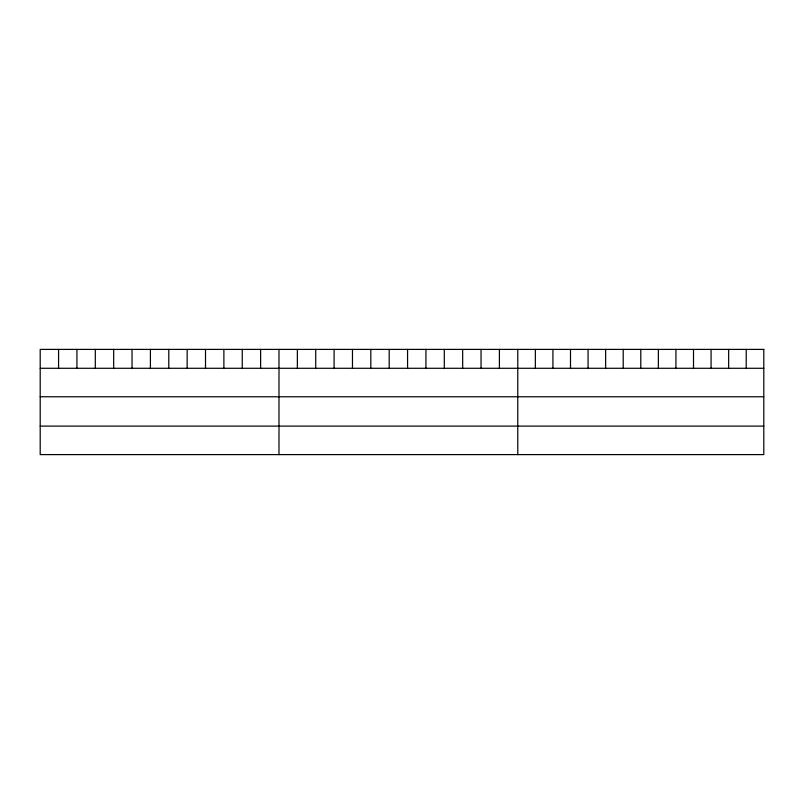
<?xml version="1.0" encoding="UTF-8"?>
<svg xmlns="http://www.w3.org/2000/svg" width="804" height="804" viewBox="0 0 804 804"><rect width="100%" height="100%" fill="white"/><g stroke="black" fill="none" stroke-linecap="round" stroke-linejoin="round"><path stroke-width="1.21" d="M40.2 368.282L763.8 368.282M40.2 396.764L763.8 396.764M40.2 426.11L763.8 426.11M746.223 349.398L746.223 368.282M728.655 349.398L728.655 368.282M711.078 349.398L711.078 368.282M693.51 349.398L693.51 368.282M675.933 349.398L675.933 368.282M658.365 349.398L658.365 368.282M640.788 349.398L640.788 368.282M623.211 349.398L623.211 368.282M605.643 349.398L605.643 368.282M588.066 349.398L588.066 368.282M570.498 349.398L570.498 368.282M552.921 349.398L552.921 368.282M535.353 349.398L535.353 368.282M517.776 349.398L517.776 454.602M499.405 349.398L499.405 368.282M481.043 349.398L481.043 368.282M462.672 349.398L462.672 368.282M444.3 349.398L444.3 368.282M425.939 349.398L425.939 368.282M407.568 349.398L407.568 368.282M389.196 349.398L389.196 368.282M370.825 349.398L370.825 368.282M352.464 349.398L352.464 368.282M334.092 349.398L334.092 368.282M315.721 349.398L315.721 368.282M297.359 349.398L297.359 368.282M278.988 349.398L278.988 454.602M260.617 349.398L260.617 368.282M242.255 349.398L242.255 368.282M223.884 349.398L223.884 368.282M205.512 349.398L205.512 368.282M187.151 349.398L187.151 368.282M168.78 349.398L168.78 368.282M150.408 349.398L150.408 368.282M132.037 349.398L132.037 368.282M113.676 349.398L113.676 368.282M95.304 349.398L95.304 368.282M76.933 349.398L76.933 368.282M58.571 349.398L58.571 368.282M763.8 349.398L40.2 349.398L40.2 454.602L763.8 454.602L763.8 349.398"/></g></svg>
